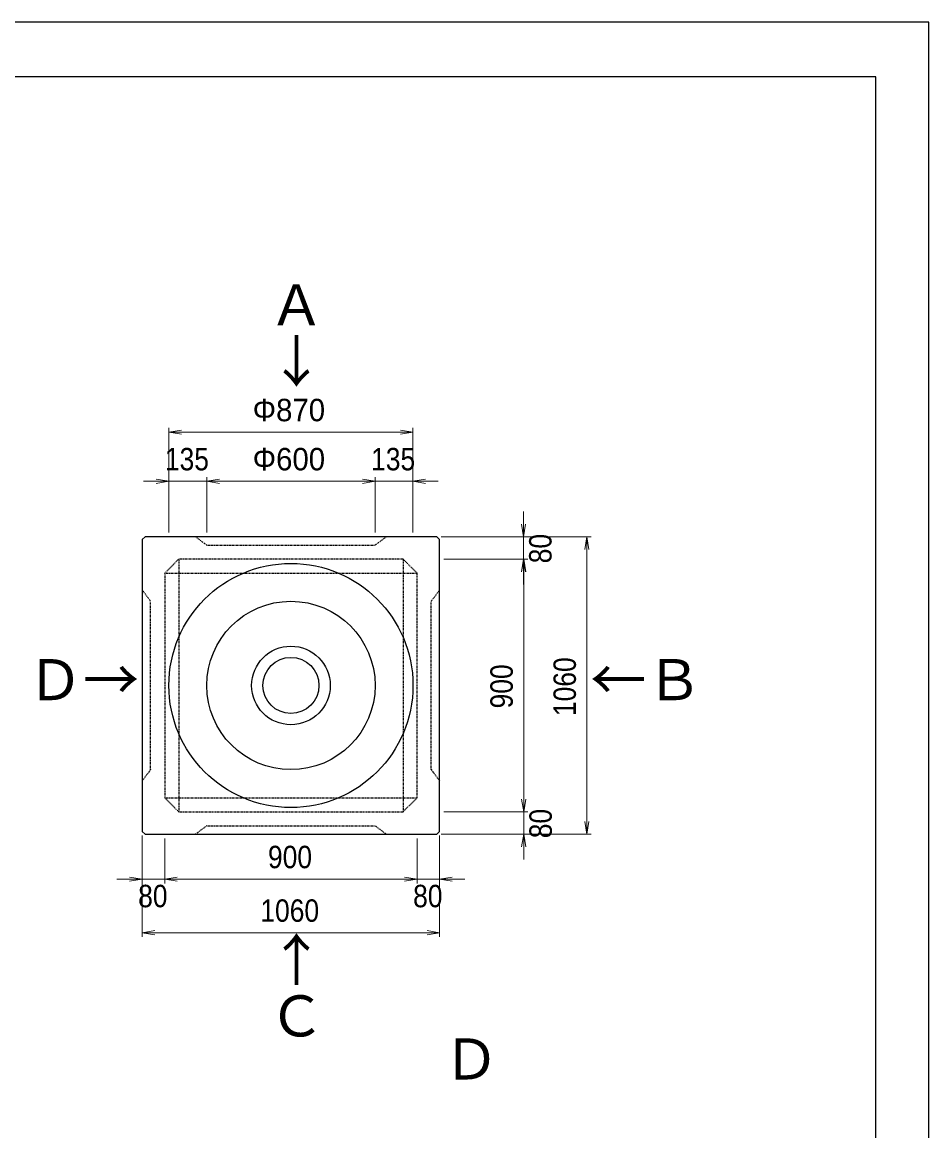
# Model space of a CAD drawing. Units: millimetres, scale not verified. Extents: x -297 to 298, y -210 to 210.
# Drawn here: x 136.3 to 297.9, y 12.9 to 210.5 of the extents above; entities that cross this region are included whole.
import ezdxf
from ezdxf.enums import TextEntityAlignment as Align

# ---------------------------------------------------------------- set-up
doc = ezdxf.new("R2010")
doc.units = ezdxf.units.MM
doc.linetypes.add('USER2', pattern=[4.7625, 3.175, -1.5875])
doc.layers.add('0-0', color=7, linetype='Continuous')
for name, color, linetype, lineweight in [('0-1_0', 9, 'Continuous', 25), ('0-2_dims', 7, 'Continuous', 18), ('0-5_pen3実線', 7, 'Continuous', 25), ('0-6_pen4実線', 7, 'Continuous', 25), ('0-7_pen2破線', 3, 'USER2', 25), ('0-8_鉄筋', 7, 'Continuous', 25)]:
    doc.layers.add(name, color=color, linetype=linetype, lineweight=lineweight)
doc.styles.add('ＭＳ ゴシック', font='')
doc.styles.add('ＭＳ Ｐゴシック', font='')
doc.styles.get('ＭＳ ゴシック').set_extended_font_data('MS Gothic')
doc.styles.get('ＭＳ Ｐゴシック').set_extended_font_data('MS PGothic')

# ---------------------------------------------------------------- blocks, each defined once
blk = doc.blocks.new('部分図 1')
at = {"layer": '0-1_0'}
blk.add_lwpolyline([(0, 0), (11898, 0), (11898, 8410), (0, 8410)], close=True, dxfattribs=at)
at = {"layer": '0-2_dims', "lineweight": 13}
for p, q in [((9189.52, 6591), (9189.52, 6963.65)), ((10059.52, 6591), (10059.52, 6963.65)), ((10059.52, 6948.65), (9189.52, 6948.65)), ((9189.52, 6773.65), (9099.52, 6773.65)), ((9189.52, 6591), (9189.52, 6788.65)), ((9324.52, 6773.65), (9189.52, 6773.65)), ((9324.52, 6591), (9324.52, 6788.65)), ((9324.52, 6591), (9324.52, 6788.65)), ((9324.52, 6773.65), (9414.52, 6773.65)), ((9324.52, 6773.65), (9924.52, 6773.65)), ((9924.52, 6773.65), (9834.52, 6773.65)), ((9924.52, 6591), (9924.52, 6788.65)), ((9924.52, 6591), (9924.52, 6788.65)), ((9924.52, 6773.65), (10059.52, 6773.65)), ((10059.52, 6591), (10059.52, 6788.65)), ((10059.52, 6773.65), (10149.52, 6773.65)), ((10453.26, 6576), (10453.26, 6666)), ((10159.52, 6576), (10468.26, 6576)), ((10159.52, 6576), (10694.21, 6576)), ((10453.26, 6496), (10453.26, 6576)), ((10679.21, 5516), (10679.21, 6576)), ((10169.52, 6496), (10468.26, 6496)), ((10169.52, 6496), (10469.21, 6496)), ((10453.26, 6496), (10453.26, 6406)), ((10454.21, 6496), (10454.21, 5596)), ((10454.21, 5596), (10454.21, 5686)), ((10169.52, 5596), (10469.21, 5596)), ((10169.52, 5596), (10469.21, 5596)), ((10454.21, 5596), (10454.21, 5516)), ((9094.52, 5511), (9094.52, 5340.67)), ((9094.52, 5511), (9094.52, 5149.65)), ((9174.52, 5501), (9174.52, 5340.67)), ((9174.52, 5501), (9174.52, 5340.67)), ((10074.52, 5501), (10074.52, 5340.67)), ((10074.52, 5501), (10074.52, 5340.67)), ((10154.52, 5511), (10154.52, 5340.67)), ((10154.52, 5511), (10154.52, 5149.65)), ((10159.52, 5516), (10469.21, 5516)), ((10159.52, 5516), (10694.21, 5516)), ((10454.21, 5516), (10454.21, 5426)), ((9094.52, 5355.67), (9004.52, 5355.67)), ((9174.52, 5355.67), (9094.52, 5355.67)), ((9174.52, 5355.67), (9264.52, 5355.67)), ((9174.52, 5355.67), (10074.52, 5355.67)), ((10074.52, 5355.67), (9984.52, 5355.67)), ((10074.52, 5355.67), (10154.52, 5355.67)), ((10154.52, 5355.67), (10244.52, 5355.67)), ((9094.52, 5164.65), (10154.52, 5164.65))]:
    blk.add_line(p, q, dxfattribs=at)
for points in [[(9234.52, 6956.15), (9189.52, 6948.65), (9234.52, 6941.15)], [(10014.52, 6941.15), (10059.52, 6948.65), (10014.52, 6956.15)], [(9144.52, 6766.15), (9189.52, 6773.65), (9144.52, 6781.15)], [(9369.52, 6781.15), (9324.52, 6773.65), (9369.52, 6766.15)], [(9369.52, 6781.15), (9324.52, 6773.65), (9369.52, 6766.15)], [(9879.52, 6766.15), (9924.52, 6773.65), (9879.52, 6781.15)], [(9879.52, 6766.15), (9924.52, 6773.65), (9879.52, 6781.15)], [(10104.52, 6781.15), (10059.52, 6773.65), (10104.52, 6766.15)], [(10445.76, 6621), (10453.26, 6576), (10460.76, 6621)], [(10686.71, 6531), (10679.21, 6576), (10671.71, 6531)], [(10460.76, 6451), (10453.26, 6496), (10445.76, 6451)], [(10461.71, 6451), (10454.21, 6496), (10446.71, 6451)], [(10446.71, 5641), (10454.21, 5596), (10461.71, 5641)], [(10446.71, 5641), (10454.21, 5596), (10461.71, 5641)], [(10671.71, 5561), (10679.21, 5516), (10686.71, 5561)], [(10461.71, 5471), (10454.21, 5516), (10446.71, 5471)], [(9049.52, 5348.17), (9094.52, 5355.67), (9049.52, 5363.17)], [(9219.52, 5363.17), (9174.52, 5355.67), (9219.52, 5348.17)], [(9219.52, 5363.17), (9174.52, 5355.67), (9219.52, 5348.17)], [(10029.52, 5348.17), (10074.52, 5355.67), (10029.52, 5363.17)], [(10029.52, 5348.17), (10074.52, 5355.67), (10029.52, 5363.17)], [(10199.52, 5363.17), (10154.52, 5355.67), (10199.52, 5348.17)], [(9139.52, 5172.15), (9094.52, 5164.65), (9139.52, 5157.15)], [(10109.52, 5157.15), (10154.52, 5164.65), (10109.52, 5172.15)]]:
    blk.add_lwpolyline(points, dxfattribs=at)
at = {"layer": '0-5_pen3実線'}
for p, q in [((9104.52, 6576), (9094.52, 6566)), ((9094.52, 6566), (9094.52, 5526)), ((10144.52, 6576), (9104.52, 6576)), ((10144.52, 6576), (10154.52, 6566)), ((10154.52, 5526), (10154.52, 6566)), ((9094.52, 5526), (9104.52, 5516)), ((9104.52, 5516), (10144.52, 5516)), ((10154.52, 5526), (10144.52, 5516))]:
    blk.add_line(p, q, dxfattribs=at)
for radius in [435, 300, 140, 100]:
    blk.add_circle((9624.52, 6046), radius, dxfattribs=at)
at = {"layer": '0-6_pen4実線'}
blk.add_lwpolyline([(200, 200), (11709, 200), (11709, 8215), (200, 8215)], close=True, dxfattribs=at)
at = {"layer": '0-7_pen2破線'}
for p, q in [((9324.52, 6546), (9284.52, 6576)), ((9174.52, 6446), (9224.52, 6496)), ((10024.52, 6496), (9224.52, 6496)), ((9224.52, 6496), (9224.52, 5596)), ((10024.52, 6496), (10074.52, 6446)), ((10024.52, 6496), (10024.52, 5596)), ((9174.52, 6446), (9174.52, 5646)), ((9174.52, 6446), (10074.52, 6446)), ((10074.52, 5646), (10074.52, 6446)), ((10124.52, 6346), (10154.52, 6386)), ((10124.52, 5746), (10124.52, 6346)), ((9124.52, 5746), (9094.52, 5706)), ((10124.52, 5746), (10154.52, 5706)), ((9224.52, 5596), (9174.52, 5646)), ((9174.52, 5646), (10074.52, 5646)), ((10074.52, 5646), (10024.52, 5596)), ((9224.52, 5596), (10024.52, 5596)), ((9324.52, 5546), (9284.52, 5516)), ((9324.52, 5546), (9924.52, 5546)), ((9924.52, 5546), (9964.52, 5516))]:
    blk.add_line(p, q, dxfattribs=at)
for points in [[(9324.52, 6546), (9924.52, 6546), (9964.52, 6576)], [(9124.52, 5746), (9124.52, 6346), (9094.52, 6386)]]:
    blk.add_lwpolyline(points, dxfattribs=at)
at = {"layer": '0-2_dims', "style": 'ＭＳ Ｐゴシック'}
for s, p in [('Φ870', (9488.15, 6963.65)), ('Φ600', (9488.15, 6788.65))]:
    blk.add_text(s, height=79.98, dxfattribs=at).set_placement(p, align=Align.BOTTOM_LEFT)
at = {"layer": '0-2_dims', "style": 'ＭＳ Ｐゴシック', "width": 0.9}
for s, p in [('135', (9175.2, 6788.65)), ('135', (9910.2, 6788.65)), ('900', (9542.7, 5370.67)), ('80', (9079.97, 5231.58)), ('80', (10059.97, 5231.58)), ('1060', (9515.43, 5179.65))]:
    blk.add_text(s, height=79.98, dxfattribs=at).set_placement(p, align=Align.BOTTOM_LEFT)
for s, p in [('80', (10577.35, 6481.45)), ('1060', (10664.21, 5936.91)), ('900', (10439.21, 5964.18)), ('80', (10578.3, 5501.45))]:
    blk.add_text(s, height=79.98, rotation=90, dxfattribs=at).set_placement(p, align=Align.BOTTOM_LEFT)
at = {"layer": '0-5_pen3実線', "style": 'ＭＳ ゴシック'}
for s, p in [('Ａ', (9544.5, 7285)), ('↓', (9544.5, 7083.35)), ('Ｄ→', (8684, 5949.35)), ('←Ｂ', (10691, 5949.35)), ('↑', (9544.5, 4951)), ('Ｃ', (9544.5, 4751))]:
    blk.add_text(s, height=146.6, dxfattribs=at).set_placement(p, align=Align.BOTTOM_LEFT)
at = {"layer": '0-8_鉄筋', "style": 'ＭＳ ゴシック'}
blk.add_text('Ｄ', height=146.6, dxfattribs=at).set_placement((10167.37, 4597.6), align=Align.BOTTOM_LEFT)

msp = doc.modelspace()

# ---------------------------------------------------------------- block references
at = {"layer": '0-0', "xscale": 0.05, "yscale": 0.05}
msp.add_blockref('部分図 1', (-297, -210), dxfattribs=at)

doc.saveas('drawing.dxf')
